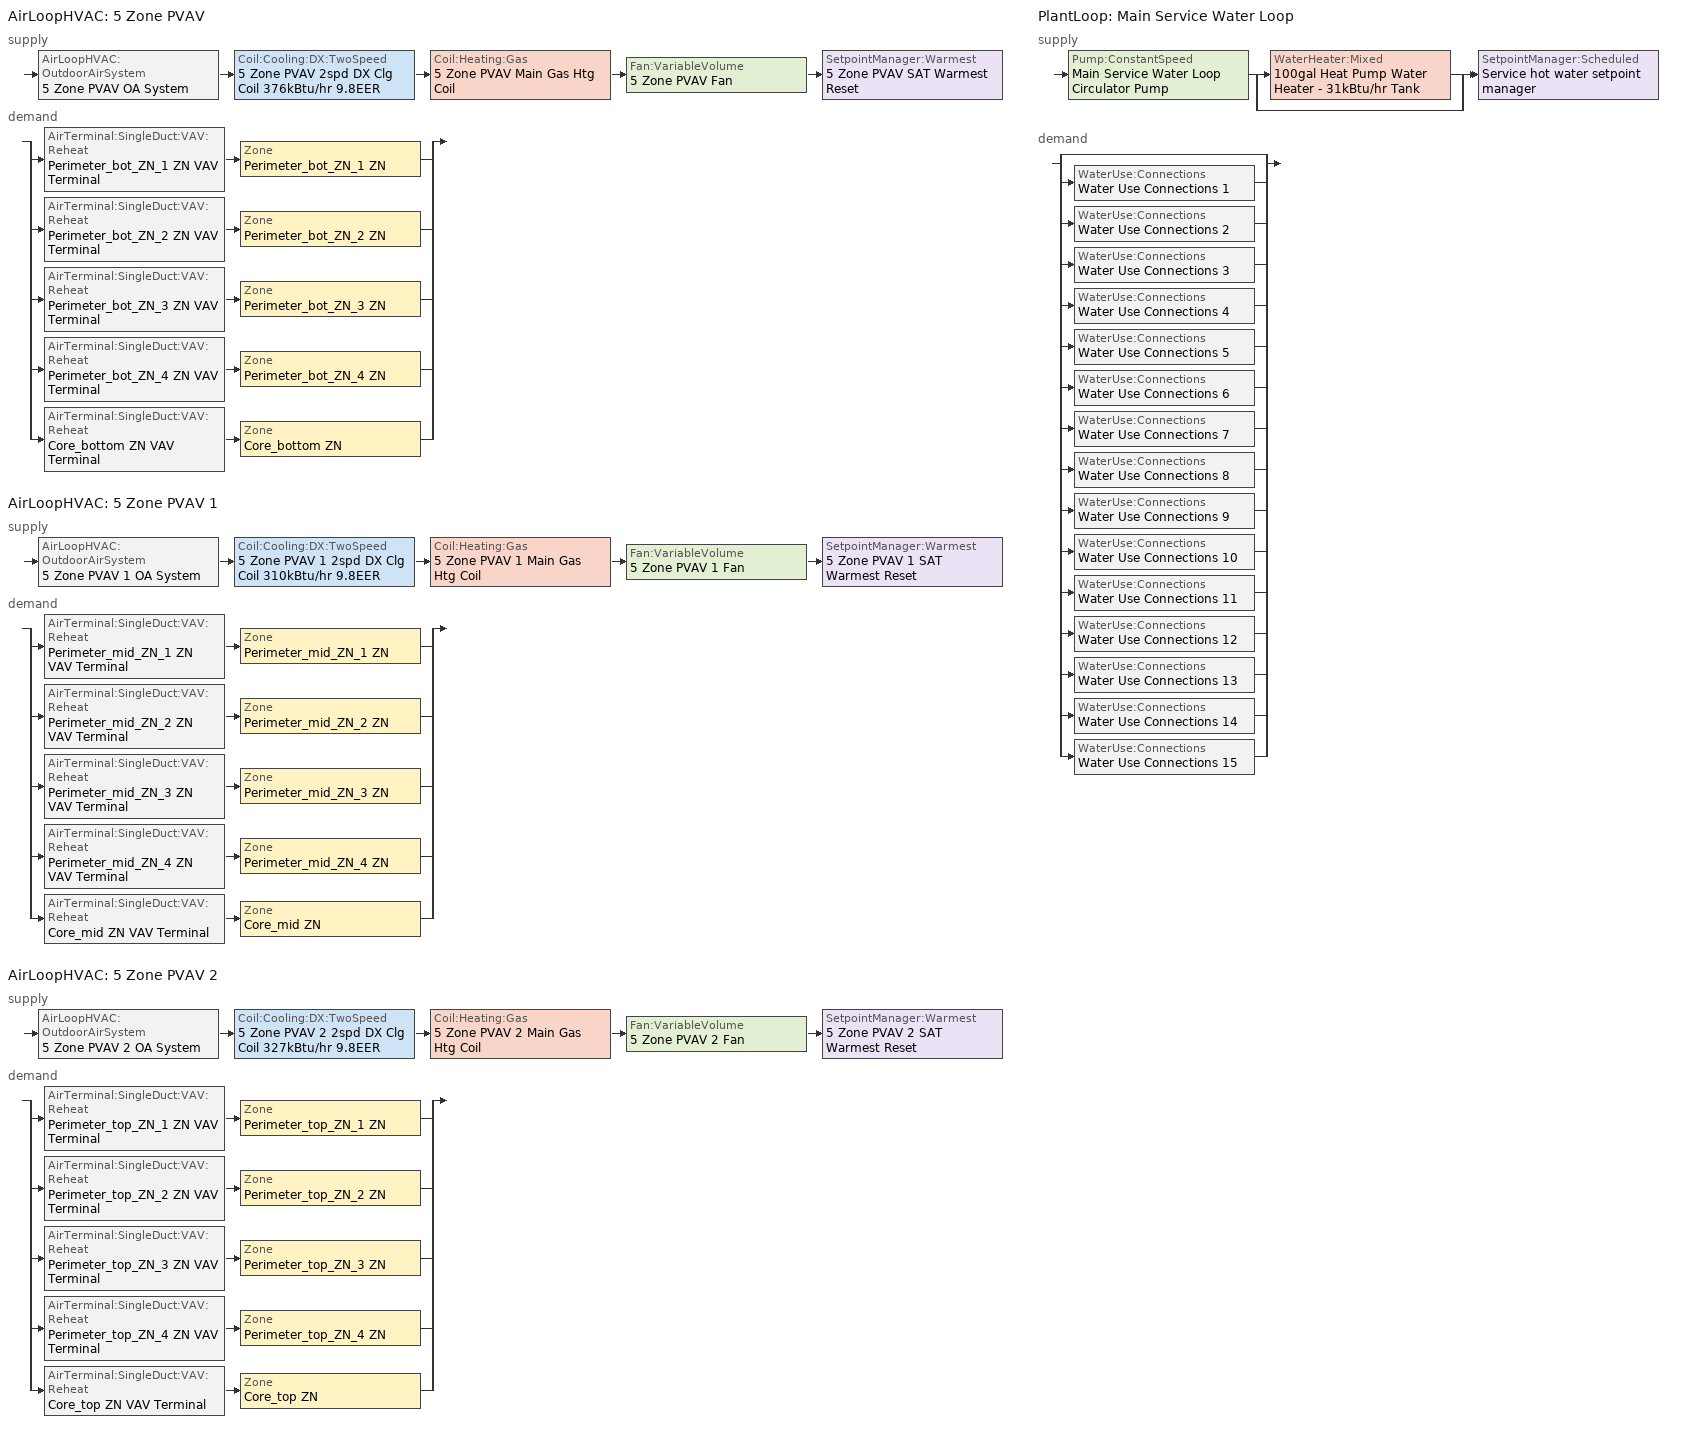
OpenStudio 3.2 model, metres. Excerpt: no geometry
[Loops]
AirLoopHVAC '5 Zone PVAV'
 supply: AirLoopHVAC:OutdoorAirSystem '5 Zone PVAV OA System' > Coil:Cooling:DX:TwoSpeed '5 Zone PVAV 2spd DX Clg Coil 376kBtu/hr 9.8EER' > Coil:Heating:Gas '5 Zone PVAV Main Gas Htg Coil' > Fan:VariableVolume '5 Zone PVAV Fan' > SetpointManager:Warmest '5 Zone PVAV SAT Warmest Reset'
 demand: split
  | AirTerminal:SingleDuct:VAV:Reheat 'Perimeter_bot_ZN_1 ZN VAV Terminal' > Zone 'Perimeter_bot_ZN_1 ZN'
  | AirTerminal:SingleDuct:VAV:Reheat 'Perimeter_bot_ZN_2 ZN VAV Terminal' > Zone 'Perimeter_bot_ZN_2 ZN'
  | AirTerminal:SingleDuct:VAV:Reheat 'Perimeter_bot_ZN_3 ZN VAV Terminal' > Zone 'Perimeter_bot_ZN_3 ZN'
  | AirTerminal:SingleDuct:VAV:Reheat 'Perimeter_bot_ZN_4 ZN VAV Terminal' > Zone 'Perimeter_bot_ZN_4 ZN'
  | AirTerminal:SingleDuct:VAV:Reheat 'Core_bottom ZN VAV Terminal' > Zone 'Core_bottom ZN'
AirLoopHVAC '5 Zone PVAV 1'
 supply: AirLoopHVAC:OutdoorAirSystem '5 Zone PVAV 1 OA System' > Coil:Cooling:DX:TwoSpeed '5 Zone PVAV 1 2spd DX Clg Coil 310kBtu/hr 9.8EER' > Coil:Heating:Gas '5 Zone PVAV 1 Main Gas Htg Coil' > Fan:VariableVolume '5 Zone PVAV 1 Fan' > SetpointManager:Warmest '5 Zone PVAV 1 SAT Warmest Reset'
 demand: split
  | AirTerminal:SingleDuct:VAV:Reheat 'Perimeter_mid_ZN_1 ZN VAV Terminal' > Zone 'Perimeter_mid_ZN_1 ZN'
  | AirTerminal:SingleDuct:VAV:Reheat 'Perimeter_mid_ZN_2 ZN VAV Terminal' > Zone 'Perimeter_mid_ZN_2 ZN'
  | AirTerminal:SingleDuct:VAV:Reheat 'Perimeter_mid_ZN_3 ZN VAV Terminal' > Zone 'Perimeter_mid_ZN_3 ZN'
  | AirTerminal:SingleDuct:VAV:Reheat 'Perimeter_mid_ZN_4 ZN VAV Terminal' > Zone 'Perimeter_mid_ZN_4 ZN'
  | AirTerminal:SingleDuct:VAV:Reheat 'Core_mid ZN VAV Terminal' > Zone 'Core_mid ZN'
AirLoopHVAC '5 Zone PVAV 2'
 supply: AirLoopHVAC:OutdoorAirSystem '5 Zone PVAV 2 OA System' > Coil:Cooling:DX:TwoSpeed '5 Zone PVAV 2 2spd DX Clg Coil 327kBtu/hr 9.8EER' > Coil:Heating:Gas '5 Zone PVAV 2 Main Gas Htg Coil' > Fan:VariableVolume '5 Zone PVAV 2 Fan' > SetpointManager:Warmest '5 Zone PVAV 2 SAT Warmest Reset'
 demand: split
  | AirTerminal:SingleDuct:VAV:Reheat 'Perimeter_top_ZN_1 ZN VAV Terminal' > Zone 'Perimeter_top_ZN_1 ZN'
  | AirTerminal:SingleDuct:VAV:Reheat 'Perimeter_top_ZN_2 ZN VAV Terminal' > Zone 'Perimeter_top_ZN_2 ZN'
  | AirTerminal:SingleDuct:VAV:Reheat 'Perimeter_top_ZN_3 ZN VAV Terminal' > Zone 'Perimeter_top_ZN_3 ZN'
  | AirTerminal:SingleDuct:VAV:Reheat 'Perimeter_top_ZN_4 ZN VAV Terminal' > Zone 'Perimeter_top_ZN_4 ZN'
  | AirTerminal:SingleDuct:VAV:Reheat 'Core_top ZN VAV Terminal' > Zone 'Core_top ZN'
PlantLoop 'Main Service Water Loop'
 supply: Pump:ConstantSpeed 'Main Service Water Loop Circulator Pump' > split
  | WaterHeater:Mixed '100gal Heat Pump Water Heater - 31kBtu/hr Tank'
  | bypass
  join > SetpointManager:Scheduled 'Service hot water setpoint manager'
 demand: split
  | bypass
  | WaterUse:Connections 'Water Use Connections 1'
  | WaterUse:Connections 'Water Use Connections 2'
  | WaterUse:Connections 'Water Use Connections 3'
  | WaterUse:Connections 'Water Use Connections 4'
  | WaterUse:Connections 'Water Use Connections 5'
  | WaterUse:Connections 'Water Use Connections 6'
  | WaterUse:Connections 'Water Use Connections 7'
  | WaterUse:Connections 'Water Use Connections 8'
  | WaterUse:Connections 'Water Use Connections 9'
  | WaterUse:Connections 'Water Use Connections 10'
  | WaterUse:Connections 'Water Use Connections 11'
  | WaterUse:Connections 'Water Use Connections 12'
  | WaterUse:Connections 'Water Use Connections 13'
  | WaterUse:Connections 'Water Use Connections 14'
  | WaterUse:Connections 'Water Use Connections 15'
[Sizing:Zone] Zone Cooling Design Supply Air Temperature Input Method=SupplyAirTemperature; Zone Cooling Design Supply Air Temperature {C}=12.7778; Zone Cooling Design Supply Air Temperature Difference {deltaC}=11.11; Zone Heating Design Supply Air Temperature Input Method=SupplyAirTemperature; Zone Heating Design Supply Air Temperature {C}=50; Zone Heating Design Supply Air Temperature Difference {deltaC}=11.11; Zone Cooling Design Supply Air Humidity Ratio {kg-H2O/kg-air}=0.0085; Zone Heating Design Supply Air Humidity Ratio {kg-H2O/kg-air}=0.008; Cooling Design Air Flow Method=DesignDay; Heating Design Air Flow Method=DesignDay; Account for Dedicated Outdoor Air System=No; Dedicated Outdoor Air System Control Strategy=NeutralSupplyAir; Dedicated Outdoor Air Low Setpoint Temperature for Design {C}=autosize; Dedicated Outdoor Air High Setpoint Temperature for Design {C}=autosize
Core_bottom ZN; Core_mid ZN; Core_top ZN; Perimeter_bot_ZN_1 ZN; Perimeter_bot_ZN_2 ZN; Perimeter_bot_ZN_3 ZN; Perimeter_bot_ZN_4 ZN; Perimeter_mid_ZN_1 ZN; Perimeter_mid_ZN_2 ZN; Perimeter_mid_ZN_3 ZN; Perimeter_mid_ZN_4 ZN; Perimeter_top_ZN_1 ZN; Perimeter_top_ZN_2 ZN; Perimeter_top_ZN_3 ZN; Perimeter_top_ZN_4 ZN
[Zone equipment]
Core_bottom ZN: Core_bottom ZN VAV Terminal, 100gal Heat Pump Water Heater - 31kBtu/hr
Core_mid ZN: Core_mid ZN VAV Terminal
Core_top ZN: Core_top ZN VAV Terminal
Perimeter_bot_ZN_1 ZN: Perimeter_bot_ZN_1 ZN VAV Terminal
Perimeter_bot_ZN_2 ZN: Perimeter_bot_ZN_2 ZN VAV Terminal
Perimeter_bot_ZN_3 ZN: Perimeter_bot_ZN_3 ZN VAV Terminal
Perimeter_bot_ZN_4 ZN: Perimeter_bot_ZN_4 ZN VAV Terminal
Perimeter_mid_ZN_1 ZN: Perimeter_mid_ZN_1 ZN VAV Terminal
Perimeter_mid_ZN_2 ZN: Perimeter_mid_ZN_2 ZN VAV Terminal
Perimeter_mid_ZN_3 ZN: Perimeter_mid_ZN_3 ZN VAV Terminal
Perimeter_mid_ZN_4 ZN: Perimeter_mid_ZN_4 ZN VAV Terminal
Perimeter_top_ZN_1 ZN: Perimeter_top_ZN_1 ZN VAV Terminal
Perimeter_top_ZN_2 ZN: Perimeter_top_ZN_2 ZN VAV Terminal
Perimeter_top_ZN_3 ZN: Perimeter_top_ZN_3 ZN VAV Terminal
Perimeter_top_ZN_4 ZN: Perimeter_top_ZN_4 ZN VAV Terminal
[AirLoopHVAC] Availability Schedule=OfficeMedium HVACOperationSchd; Design Supply Air Flow Rate {m3/s}=autosize; Design Return Air Flow Fraction of Supply Air Flow=1
5 Zone PVAV; 5 Zone PVAV 1; 5 Zone PVAV 2
[Sizing:System] Type of Load to Size On=Sensible; Design Outdoor Air Flow Rate {m3/s}=1.19517; Central Heating Maximum System Air Flow Ratio=0.3; Preheat Design Temperature {C}=7.22222; Preheat Design Humidity Ratio {kg-H2O/kg-Air}=0.008; Precool Design Temperature {C}=12.7778; Precool Design Humidity Ratio {kg-H2O/kg-Air}=0.008; Central Cooling Design Supply Air Temperature {C}=12.7778; Central Heating Design Supply Air Temperature {C}=12.7778; Sizing Option=Coincident; 100% Outdoor Air in Cooling=No; 100% Outdoor Air in Heating=No; Central Cooling Design Supply Air Humidity Ratio {kg-H2O/kg-Air}=0.0085; Central Heating Design Supply Air Humidity Ratio {kg-H2O/kg-Air}=0.008; Cooling Design Air Flow Method=DesignDay; Cooling Design Air Flow Rate {m3/s}=0; Heating Design Air Flow Method=DesignDay; Heating Design Air Flow Rate {m3/s}=0; System Outdoor Air Method=ZoneSum; Zone Maximum Outdoor Air Fraction=1; Cooling Supply Air Flow Rate Per Floor Area {m3/s-m2}=0.00996765; Cooling Fraction of Autosized Cooling Supply Air Flow Rate=1; Cooling Supply Air Flow Rate Per Unit Cooling Capacity {m3/s-W}=3.94755e-05; Heating Supply Air Flow Rate Per Floor Area {m3/s-m2}=0.00996765; Heating Fraction of Autosized Heating Supply Air Flow Rate=1; Heating Fraction of Autosized Cooling Supply Air Flow Rate=1; Heating Supply Air Flow Rate Per Unit Heating Capacity {m3/s-W}=3.15882e-05; Cooling Design Capacity Method=CoolingDesignCapacity; Cooling Design Capacity {W}=autosize; Cooling Design Capacity Per Floor Area {W/m2}=234.7; Fraction of Autosized Cooling Design Capacity=1; Heating Design Capacity Method=HeatingDesignCapacity; Heating Design Capacity {W}=autosize; Heating Design Capacity Per Floor Area {W/m2}=157; Fraction of Autosized Heating Design Capacity=1; Central Cooling Capacity Control Method=OnOff
5 Zone PVAV; 5 Zone PVAV 1; 5 Zone PVAV 2
[Fan:VariableVolume] Availability Schedule=Always On Discrete; Pressure Rise {Pa}=1389.92; Maximum Flow Rate {m3/s}=Autosize; Fan Power Minimum Flow Rate Input Method=Fraction; Fan Power Minimum Flow Fraction=0.25; Fan Power Minimum Air Flow Rate {m3/s}=0; Motor In Airstream Fraction=1; Fan Power Coefficient 1=0.04076; Fan Power Coefficient 2=0.0881; Fan Power Coefficient 3=-0.0729; Fan Power Coefficient 4=0.9437; Fan Power Coefficient 5=0
Name | Fan Total Efficiency | Motor Efficiency
5 Zone PVAV Fan | 0.6045 | 0.93
5 Zone PVAV 1 Fan; 5 Zone PVAV 2 Fan | 0.6006 | 0.924
[Coil:Heating:Gas] Availability Schedule=Always On Discrete; Gas Burner Efficiency=0.8; Nominal Capacity {W}=AutoSize; Parasitic Electric Load {W}=0; Parasitic Gas Load {W}=0
5 Zone PVAV Main Gas Htg Coil; 5 Zone PVAV 1 Main Gas Htg Coil; 5 Zone PVAV 2 Main Gas Htg Coil
[Coil:Cooling:DX:TwoSpeed] Availability Schedule=Always On Discrete; Rated High Speed Total Cooling Capacity {W}=Autosize; Rated High Speed Sensible Heat Ratio=Autosize; Rated High Speed COP {W/W}=3.39929; Rated High Speed Air Flow Rate {m3/s}=Autosize; Unit Internal Static Air Pressure {Pa}=773.3; Total Cooling Capacity Function of Temperature Curve=PSZ-AC_CoolCLennoxStandard10Ton_TGA120S2B_CapFT; Total Cooling Capacity Function of Flow Fraction Curve=AHU-1_CoolCStandard10Ton_CapFF; Energy Input Ratio Function of Temperature Curve=PSZ-AC_CoolCStandard10Ton_EIRFT; Energy Input Ratio Function of Flow Fraction Curve=CoolCLennoxStandard10Ton_TGA120S2B_EIRFFF; Part Load Fraction Correlation Curve=PSZ-AC_CoolCLennoxStandard10Ton_TGA120S2B_PLR; Rated Low Speed Total Cooling Capacity {W}=Autosize; Rated Low Speed Sensible Heat Ratio=0.69; Rated Low Speed COP {W/W}=3.39929; Low Speed Total Cooling Capacity Function of Temperature Curve=PSZ-AC_CoolCLennoxStandard10Ton_TGA120S2B_CapFT; Low Speed Energy Input Ratio Function of Temperature Curve=PSZ-AC_CoolCStandard10Ton_EIRFT; Condenser Type=AirCooled; Minimum Outdoor Dry-Bulb Temperature for Compressor Operation {C}=-25; High Speed Evaporative Condenser Effectiveness=0; High Speed Evaporative Condenser Air Flow Rate {m3/s}=Autosize; High Speed Evaporative Condenser Pump Rated Power Consumption {W}=Autosize; Low Speed Evaporative Condenser Effectiveness=0; Low Speed Evaporative Condenser Air Flow Rate {m3/s}=Autosize; Low Speed Evaporative Condenser Pump Rated Power Consumption {W}=Autosize; Basin Heater Capacity {W/K}=10; Basin Heater Setpoint Temperature {C}=2
5 Zone PVAV 2spd DX Clg Coil 376kBtu/hr 9.8EER; 5 Zone PVAV 1 2spd DX Clg Coil 310kBtu/hr 9.8EER; 5 Zone PVAV 2 2spd DX Clg Coil 327kBtu/hr 9.8EER
[Controller:OutdoorAir] Minimum Outdoor Air Flow Rate {m3/s}=0; Maximum Outdoor Air Flow Rate {m3/s}=Autosize; Economizer Control Type=DifferentialDryBulb; Economizer Control Action Type=ModulateFlow; Lockout Type=LockoutWithHeating; Minimum Limit Type=FixedMinimum; Minimum Outdoor Air Schedule=OfficeMedium MinOA_MotorizedDamper_Sched; High Humidity Control=No; Heat Recovery Bypass Control Type=BypassWhenWithinEconomizerLimits
Name | Controller Mechanical Ventilation
Controller Outdoor Air 1 | 5 Zone PVAV Ventilation Controller
Controller Outdoor Air 2 | 5 Zone PVAV 1 Ventilation Controller
Controller Outdoor Air 3 | 5 Zone PVAV 2 Ventilation Controller
[Controller:MechanicalVentilation] Availability Schedule=OfficeMedium MinOA_MotorizedDamper_Sched; System Outdoor Air Method=VentilationRateProcedure
5 Zone PVAV Ventilation Controller; 5 Zone PVAV 1 Ventilation Controller; 5 Zone PVAV 2 Ventilation Controller
[AirLoopHVAC:OutdoorAirSystem]
Name | Controller
5 Zone PVAV OA System | Controller Outdoor Air 1
5 Zone PVAV 1 OA System | Controller Outdoor Air 2
5 Zone PVAV 2 OA System | Controller Outdoor Air 3
[Coil:Heating:Electric] Availability Schedule=Always On Discrete; Efficiency=1
Perimeter_bot_ZN_1 ZN Electric Reheat Coil; Perimeter_bot_ZN_2 ZN Electric Reheat Coil; Perimeter_bot_ZN_3 ZN Electric Reheat Coil; Perimeter_bot_ZN_4 ZN Electric Reheat Coil; Core_bottom ZN Electric Reheat Coil; Perimeter_mid_ZN_1 ZN Electric Reheat Coil; Perimeter_mid_ZN_2 ZN Electric Reheat Coil; Perimeter_mid_ZN_3 ZN Electric Reheat Coil; Perimeter_mid_ZN_4 ZN Electric Reheat Coil; Core_mid ZN Electric Reheat Coil; Perimeter_top_ZN_1 ZN Electric Reheat Coil; Perimeter_top_ZN_2 ZN Electric Reheat Coil; Perimeter_top_ZN_3 ZN Electric Reheat Coil; Perimeter_top_ZN_4 ZN Electric Reheat Coil; Core_top ZN Electric Reheat Coil
[AirTerminal:SingleDuct:VAV:Reheat] Availability Schedule=Always On Discrete; Maximum Air Flow Rate {m3/s}=AutoSize; Zone Minimum Air Flow Input Method=Constant; Fixed Minimum Air Flow Rate {m3/s}=0; Maximum Hot Water or Steam Flow Rate {m3/s}=AutoSize; Minimum Hot Water or Steam Flow Rate {m3/s}=0; Convergence Tolerance=0.001; Damper Heating Action=Normal; Maximum Flow per Zone Floor Area During Reheat {m3/s-m2}=AutoSize; Maximum Flow Fraction During Reheat=AutoSize; Maximum Reheat Air Temperature {C}=50; Control For Outdoor Air=No
Name | Constant Minimum Air Flow Fraction | Reheat Coil
Perimeter_bot_ZN_1 ZN VAV Terminal | 0.202681 | Perimeter_bot_ZN_1 ZN Electric Reheat Coil
Perimeter_bot_ZN_2 ZN VAV Terminal | 0.2 | Perimeter_bot_ZN_2 ZN Electric Reheat Coil
Perimeter_bot_ZN_3 ZN VAV Terminal | 0.300661 | Perimeter_bot_ZN_3 ZN Electric Reheat Coil
Perimeter_bot_ZN_4 ZN VAV Terminal | 0.2 | Perimeter_bot_ZN_4 ZN Electric Reheat Coil
Core_bottom ZN VAV Terminal | 0.214608 | Core_bottom ZN Electric Reheat Coil
Perimeter_mid_ZN_1 ZN VAV Terminal | 0.210789 | Perimeter_mid_ZN_1 ZN Electric Reheat Coil
Perimeter_mid_ZN_2 ZN VAV Terminal | 0.210789 | Perimeter_mid_ZN_2 ZN Electric Reheat Coil
Perimeter_mid_ZN_3 ZN VAV Terminal | 0.210789 | Perimeter_mid_ZN_3 ZN Electric Reheat Coil
Perimeter_mid_ZN_4 ZN VAV Terminal | 0.210789 | Perimeter_mid_ZN_4 ZN Electric Reheat Coil
Core_mid ZN VAV Terminal | 0.210789 | Core_mid ZN Electric Reheat Coil
Perimeter_top_ZN_1 ZN VAV Terminal | 0.20642 | Perimeter_top_ZN_1 ZN Electric Reheat Coil
Perimeter_top_ZN_2 ZN VAV Terminal | 0.20642 | Perimeter_top_ZN_2 ZN Electric Reheat Coil
Perimeter_top_ZN_3 ZN VAV Terminal | 0.20642 | Perimeter_top_ZN_3 ZN Electric Reheat Coil
Perimeter_top_ZN_4 ZN VAV Terminal | 0.20642 | Perimeter_top_ZN_4 ZN Electric Reheat Coil
Core_top ZN VAV Terminal | 0.20642 | Core_top ZN Electric Reheat Coil
[PlantLoop]
Main Service Water Loop: Glycol Concentration=0; Maximum Loop Temperature {C}=60; Minimum Loop Temperature {C}=10; Plant Loop Volume {m3}=Autocalculate; Load Distribution Scheme=Optimal
[Sizing:Plant]
Main Service Water Loop: Loop Type=Heating; Design Loop Exit Temperature {C}=60; Loop Design Temperature Difference {deltaC}=5; Sizing Option=NonCoincident; Zone Timesteps in Averaging Window=1; Coincident Sizing Factor Mode=None
[SetpointManager:Scheduled]
Service hot water setpoint manager: Control Variable=Temperature; Schedule=Service Water Loop Temp - 140F; Setpoint Node or NodeList=Main Service Water Loop Supply Outlet Node
[Pump:ConstantSpeed]
Main Service Water Loop Circulator Pump: Rated Flow Rate {m3/s}=autosize; Rated Pump Head {Pa}=29891; Rated Power Consumption {W}=autosize; Motor Efficiency=0.855; Fraction of Motor Inefficiencies to Fluid Stream=0; Pump Control Type=Intermittent; Design Power Sizing Method=PowerPerFlowPerPressure; Design Electric Power per Unit Flow Rate {W/(m3/s)}=348701.1; Design Shaft Power per Unit Flow Rate per Unit Head {W-s/m3-Pa}=1.28205
[WaterUse:Connections]
Name | Water Use Equipment Name 1
Water Use Connections 1 | Core_bottom Service Water Use 0.17gpm
Water Use Connections 2 | Core_mid Service Water Use 0.17gpm
Water Use Connections 3 | Core_top Service Water Use 0.17gpm
Water Use Connections 4 | Perimeter_bot_ZN_1 Service Water Use 0.04gpm
Water Use Connections 5 | Perimeter_bot_ZN_2 Service Water Use 0.02gpm
Water Use Connections 6 | Perimeter_bot_ZN_3 Service Water Use 0.04gpm
Water Use Connections 7 | Perimeter_bot_ZN_4 Service Water Use 0.02gpm
Water Use Connections 8 | Perimeter_mid_ZN_1 Service Water Use 0.04gpm
Water Use Connections 9 | Perimeter_mid_ZN_2 Service Water Use 0.02gpm
Water Use Connections 10 | Perimeter_mid_ZN_3 Service Water Use 0.04gpm
Water Use Connections 11 | Perimeter_mid_ZN_4 Service Water Use 0.02gpm
Water Use Connections 12 | Perimeter_top_ZN_1 Service Water Use 0.04gpm
Water Use Connections 13 | Perimeter_top_ZN_2 Service Water Use 0.02gpm
Water Use Connections 14 | Perimeter_top_ZN_3 Service Water Use 0.04gpm
Water Use Connections 15 | Perimeter_top_ZN_4 Service Water Use 0.02gpm
[WaterUse:Equipment:Definition] Sensible Fraction Schedule=Fraction Sensible - 0.2; Latent Fraction Schedule=Fraction Latent - 0.05
Name | Peak Flow Rate {m3/s} | Target Temperature Schedule
Core_bottom Service Water Use Def 0.17gpm | 1.05864e-05 | Mixed Water At Faucet Temp - 140F
Core_mid Service Water Use Def 0.17gpm | 1.05864e-05 | Mixed Water At Faucet Temp - 140F 1
Core_top Service Water Use Def 0.17gpm | 1.05864e-05 | Mixed Water At Faucet Temp - 140F 2
Perimeter_bot_ZN_1 Service Water Use Def 0.04gpm | 2.23171e-06 | Mixed Water At Faucet Temp - 140F 3
Perimeter_bot_ZN_2 Service Water Use Def 0.02gpm | 1.41286e-06 | Mixed Water At Faucet Temp - 140F 4
Perimeter_bot_ZN_3 Service Water Use Def 0.04gpm | 2.23171e-06 | Mixed Water At Faucet Temp - 140F 5
Perimeter_bot_ZN_4 Service Water Use Def 0.02gpm | 1.41277e-06 | Mixed Water At Faucet Temp - 140F 6
Perimeter_mid_ZN_1 Service Water Use Def 0.04gpm | 2.23171e-06 | Mixed Water At Faucet Temp - 140F 7
Perimeter_mid_ZN_2 Service Water Use Def 0.02gpm | 1.41286e-06 | Mixed Water At Faucet Temp - 140F 8
Perimeter_mid_ZN_3 Service Water Use Def 0.04gpm | 2.23171e-06 | Mixed Water At Faucet Temp - 140F 9
Perimeter_mid_ZN_4 Service Water Use Def 0.02gpm | 1.41277e-06 | Mixed Water At Faucet Temp - 140F 10
Perimeter_top_ZN_1 Service Water Use Def 0.04gpm | 2.23171e-06 | Mixed Water At Faucet Temp - 140F 11
Perimeter_top_ZN_2 Service Water Use Def 0.02gpm | 1.41286e-06 | Mixed Water At Faucet Temp - 140F 12
Perimeter_top_ZN_3 Service Water Use Def 0.04gpm | 2.23171e-06 | Mixed Water At Faucet Temp - 140F 13
Perimeter_top_ZN_4 Service Water Use Def 0.02gpm | 1.41277e-06 | Mixed Water At Faucet Temp - 140F 14
[WaterUse:Equipment] Flow Rate Fraction Schedule=OfficeMedium BLDG_SWH_SCH
Name | Water Use Equipment Definition
Core_bottom Service Water Use 0.17gpm | Core_bottom Service Water Use Def 0.17gpm
Core_mid Service Water Use 0.17gpm | Core_mid Service Water Use Def 0.17gpm
Core_top Service Water Use 0.17gpm | Core_top Service Water Use Def 0.17gpm
Perimeter_bot_ZN_1 Service Water Use 0.04gpm | Perimeter_bot_ZN_1 Service Water Use Def 0.04gpm
Perimeter_bot_ZN_2 Service Water Use 0.02gpm | Perimeter_bot_ZN_2 Service Water Use Def 0.02gpm
Perimeter_bot_ZN_3 Service Water Use 0.04gpm | Perimeter_bot_ZN_3 Service Water Use Def 0.04gpm
Perimeter_bot_ZN_4 Service Water Use 0.02gpm | Perimeter_bot_ZN_4 Service Water Use Def 0.02gpm
Perimeter_mid_ZN_1 Service Water Use 0.04gpm | Perimeter_mid_ZN_1 Service Water Use Def 0.04gpm
Perimeter_mid_ZN_2 Service Water Use 0.02gpm | Perimeter_mid_ZN_2 Service Water Use Def 0.02gpm
Perimeter_mid_ZN_3 Service Water Use 0.04gpm | Perimeter_mid_ZN_3 Service Water Use Def 0.04gpm
Perimeter_mid_ZN_4 Service Water Use 0.02gpm | Perimeter_mid_ZN_4 Service Water Use Def 0.02gpm
Perimeter_top_ZN_1 Service Water Use 0.04gpm | Perimeter_top_ZN_1 Service Water Use Def 0.04gpm
Perimeter_top_ZN_2 Service Water Use 0.02gpm | Perimeter_top_ZN_2 Service Water Use Def 0.02gpm
Perimeter_top_ZN_3 Service Water Use 0.04gpm | Perimeter_top_ZN_3 Service Water Use Def 0.04gpm
Perimeter_top_ZN_4 Service Water Use 0.02gpm | Perimeter_top_ZN_4 Service Water Use Def 0.02gpm
[SetpointManager:Warmest] Control Variable=Temperature; Minimum Setpoint Temperature {C}=12.7778; Maximum Setpoint Temperature {C}=15.5556; Strategy=MaximumTemperature
Name | Setpoint Node or NodeList
5 Zone PVAV SAT Warmest Reset | 5 Zone PVAV Supply Outlet Node
5 Zone PVAV 1 SAT Warmest Reset | 5 Zone PVAV 1 Supply Outlet Node
5 Zone PVAV 2 SAT Warmest Reset | 5 Zone PVAV 2 Supply Outlet Node
[WaterHeater:HeatPump]
100gal Heat Pump Water Heater - 31kBtu/hr: Compressor Setpoint Temperature Schedule=Heat Pump Heating Temperature Setpoint; Dead Band Temperature Difference {deltaC}=2.77778; Condenser Water Flow Rate {m3/s}=autosize; Evaporator Air Flow Rate {m3/s}=autosize; Inlet Air Configuration=ZoneAirOnly; Inlet Air Temperature Schedule=Schedule Ruleset 5; Inlet Air Humidity Schedule=Schedule Ruleset 6; Tank=100gal Heat Pump Water Heater - 31kBtu/hr Tank; DX Coil=100gal Heat Pump Water Heater - 31kBtu/hr Coil; Minimum Inlet Air Temperature for Compressor Operation {C}=10; Maximum Inlet Air Temperature for Compressor Operation {C}=48.89; Compressor Location=Zone; Compressor Ambient Temperature Schedule=Schedule Ruleset 7; Fan=100gal Heat Pump Water Heater - 31kBtu/hr Fan; Fan Placement=DrawThrough; On Cycle Parasitic Electric Load {W}=0; Off Cycle Parasitic Electric Load {W}=0; Parasitic Heat Rejection Location=Outdoors; Inlet Air Mixer Schedule=Schedule Ruleset 4; Control Sensor Location In Stratified Tank=Heater1
[Coil:WaterHeating:AirToWaterHeatPump]
100gal Heat Pump Water Heater - 31kBtu/hr Coil: Rated Heating Capacity {W}=9156.25; Rated COP {W/W}=3.2; Rated Sensible Heat Ratio=0.88; Rated Evaporator Inlet Air Dry-Bulb Temperature {C}=19.7222; Rated Evaporator Inlet Air Wet-Bulb Temperature {C}=13.57; Rated Condenser Inlet Water Temperature {C}=55.72; Rated Evaporator Air Flow Rate {m3/s}=autosize; Rated Condenser Water Flow Rate {m3/s}=autosize; Evaporator Fan Power Included in Rated COP=Yes; Condenser Pump Power Included in Rated COP=No; Condenser Pump Heat Included in Rated Heating Capacity and Rated COP=No; Condenser Water Pump Power {W}=150; Fraction of Condenser Pump Heat to Water=0.1; Crankcase Heater Capacity {W}=100; Maximum Ambient Temperature for Crankcase Heater Operation {C}=0; Evaporator Air Temperature Type for Curve Objects=WetBulbTemperature; Heating Capacity Function of Temperature Curve=HPWH-Cap-fT; Heating Capacity Function of Air Flow Fraction Curve=Curve Quadratic 1; Heating Capacity Function of Water Flow Fraction Curve=Curve Quadratic 2; Heating COP Function of Temperature Curve=HPWH-COP-fT; Heating COP Function of Air Flow Fraction Curve=Curve Quadratic 3; Heating COP Function of Water Flow Fraction Curve=Curve Quadratic 4; Part Load Fraction Correlation Curve=Curve Quadratic 5
[WaterHeater:Mixed]
100gal Heat Pump Water Heater - 31kBtu/hr Tank: Tank Volume {m3}=0.340687; Setpoint Temperature Schedule=Tank Electric Heater Setpoint; Deadband Temperature Difference {deltaC}=3.89; Maximum Temperature Limit {C}=90; Heater Control Type=Cycle; Heater Maximum Capacity {W}=29300; Heater Fuel Type=Electricity; Heater Thermal Efficiency=1; Off Cycle Parasitic Fuel Consumption Rate {W}=3; Off Cycle Parasitic Fuel Type=Electricity; Off Cycle Parasitic Heat Fraction to Tank=0.8; On Cycle Parasitic Fuel Consumption Rate {W}=3; On Cycle Parasitic Fuel Type=Electricity; Ambient Temperature Indicator=ThermalZone; Ambient Temperature Thermal Zone=Core_bottom ZN; Off Cycle Loss Coefficient to Ambient Temperature {W/K}=6; On Cycle Loss Coefficient to Ambient Temperature {W/K}=6; Use Side Effectiveness=1; Source Side Effectiveness=1; Use Side Design Flow Rate {m3/s}=autosize; Source Side Design Flow Rate {m3/s}=autosize; Indirect Water Heating Recovery Time {hr}=1.5; Source Side Flow Control Mode=IndirectHeatPrimarySetpoint
[WaterHeater:Sizing]
100gal Heat Pump Water Heater - 31kBtu/hr Tank: Design Mode=PeakDraw; Time Storage Can Meet Peak Draw {hr}=0.538503; Time for Tank Recovery {hr}=0; Nominal Tank Volume for Autosizing Plant Connections {m3}=1
[Fan:OnOff]
100gal Heat Pump Water Heater - 31kBtu/hr Fan: Availability Schedule=Always On Discrete; Fan Total Efficiency=0.663995; Pressure Rise {Pa}=65; Maximum Flow Rate {m3/s}=0.0854225; Motor Efficiency=1; Motor In Airstream Fraction=1; Fan Power Ratio Function of Speed Ratio Curve=Fan On Off Power Curve; Fan Efficiency Ratio Function of Speed Ratio Curve=Fan On Off Efficiency Curve
[Schedule:Constant]
Always On Discrete: Value=1
[Schedule:Ruleset]
OfficeMedium HVACOperationSchd: Default Day Schedule=OfficeMedium HVACOperationSchd Default; Summer Design Day Schedule=OfficeMedium HVACOperationSchd Summer Design Day; Winter Design Day Schedule=OfficeMedium HVACOperationSchd Winter Design Day
OfficeMedium MinOA_MotorizedDamper_Sched: Default Day Schedule=OfficeMedium MinOA_MotorizedDamper_Sched Default; Summer Design Day Schedule=OfficeMedium MinOA_MotorizedDamper_Sched Summer Design Day; Winter Design Day Schedule=OfficeMedium MinOA_MotorizedDamper_Sched Winter Design Day
Service Water Loop Temp - 140F: Default Day Schedule=Service Water Loop Temp - 140F Default
Fraction Sensible - 0.2: Default Day Schedule=Fraction Sensible - 0.2 Default
Fraction Latent - 0.05: Default Day Schedule=Fraction Latent - 0.05 Default
Mixed Water At Faucet Temp - 140F: Default Day Schedule=Mixed Water At Faucet Temp - 140F Default
OfficeMedium BLDG_SWH_SCH: Default Day Schedule=OfficeMedium BLDG_SWH_SCH Default; Summer Design Day Schedule=OfficeMedium BLDG_SWH_SCH Summer Design Day; Winter Design Day Schedule=OfficeMedium BLDG_SWH_SCH Winter Design Day
Mixed Water At Faucet Temp - 140F 1: Default Day Schedule=Mixed Water At Faucet Temp - 140F Default 1
Mixed Water At Faucet Temp - 140F 2: Default Day Schedule=Mixed Water At Faucet Temp - 140F Default 2
Mixed Water At Faucet Temp - 140F 3: Default Day Schedule=Mixed Water At Faucet Temp - 140F Default 3
Mixed Water At Faucet Temp - 140F 4: Default Day Schedule=Mixed Water At Faucet Temp - 140F Default 4
Mixed Water At Faucet Temp - 140F 5: Default Day Schedule=Mixed Water At Faucet Temp - 140F Default 5
Mixed Water At Faucet Temp - 140F 6: Default Day Schedule=Mixed Water At Faucet Temp - 140F Default 6
Mixed Water At Faucet Temp - 140F 7: Default Day Schedule=Mixed Water At Faucet Temp - 140F Default 7
Mixed Water At Faucet Temp - 140F 8: Default Day Schedule=Mixed Water At Faucet Temp - 140F Default 8
Mixed Water At Faucet Temp - 140F 9: Default Day Schedule=Mixed Water At Faucet Temp - 140F Default 9
Mixed Water At Faucet Temp - 140F 10: Default Day Schedule=Mixed Water At Faucet Temp - 140F Default 10
Mixed Water At Faucet Temp - 140F 11: Default Day Schedule=Mixed Water At Faucet Temp - 140F Default 11
Mixed Water At Faucet Temp - 140F 12: Default Day Schedule=Mixed Water At Faucet Temp - 140F Default 12
Mixed Water At Faucet Temp - 140F 13: Default Day Schedule=Mixed Water At Faucet Temp - 140F Default 13
Mixed Water At Faucet Temp - 140F 14: Default Day Schedule=Mixed Water At Faucet Temp - 140F Default 14
Tank Electric Heater Setpoint: Default Day Schedule=Tank Electric Heater Setpoint Default
Heat Pump Heating Temperature Setpoint: Default Day Schedule=Heat Pump Heating Temperature Setpoint Default
Schedule Ruleset 4: Default Day Schedule=Schedule Day 4
Schedule Ruleset 5: Default Day Schedule=Schedule Day 6
Schedule Ruleset 6: Default Day Schedule=Schedule Day 7
Schedule Ruleset 7: Default Day Schedule=Schedule Day 9
[Schedule:Day]
OfficeMedium HVACOperationSchd Default; OfficeMedium MinOA_MotorizedDamper_Sched Default: 24, 0, 0
OfficeMedium HVACOperationSchd Summer Design Day; OfficeMedium HVACOperationSchd SmrDsn|Wkdy Day: 6, 0, 0, 22, 0, 1, 24, 0, 0
OfficeMedium HVACOperationSchd Winter Design Day; OfficeMedium HVACOperationSchd WntrDsn|Sat Day: 6, 0, 0, 18, 0, 1, 24, 0, 0
OfficeMedium MinOA_MotorizedDamper_Sched Summer Design Day; OfficeMedium MinOA_MotorizedDamper_Sched SmrDsn|Wkdy Day: 7, 0, 0, 22, 0, 1, 24, 0, 0
OfficeMedium MinOA_MotorizedDamper_Sched Winter Design Day; OfficeMedium MinOA_MotorizedDamper_Sched WntrDsn|Sat Day: 7, 0, 0, 18, 0, 1, 24, 0, 0
Service Water Loop Temp - 140F Default; Mixed Water At Faucet Temp - 140F Default; Mixed Water At Faucet Temp - 140F Default 1; Mixed Water At Faucet Temp - 140F Default 2; Mixed Water At Faucet Temp - 140F Default 3; Mixed Water At Faucet Temp - 140F Default 4; Mixed Water At Faucet Temp - 140F Default 5; Mixed Water At Faucet Temp - 140F Default 6; Mixed Water At Faucet Temp - 140F Default 7; Mixed Water At Faucet Temp - 140F Default 8; Mixed Water At Faucet Temp - 140F Default 9; Mixed Water At Faucet Temp - 140F Default 10; Mixed Water At Faucet Temp - 140F Default 11; Mixed Water At Faucet Temp - 140F Default 12; Mixed Water At Faucet Temp - 140F Default 13; Mixed Water At Faucet Temp - 140F Default 14; Heat Pump Heating Temperature Setpoint Default: 24, 0, 60
Fraction Sensible - 0.2 Default; Schedule Day 4: 24, 0, 0.2
Fraction Latent - 0.05 Default: 24, 0, 0.05
OfficeMedium BLDG_SWH_SCH Default: 6, 0, 0, 11, 0, 0.04, 13, 0, 0.06, 14, 0, 0.09, 15, 0, 0.06, 18, 0, 0.04, 24, 0, 0
OfficeMedium BLDG_SWH_SCH Summer Design Day; OfficeMedium BLDG_SWH_SCH SmrDsn|Wkdy Day: 6, 0, 0, 7, 0, 0.07, 8, 0, 0.19, 9, 0, 0.35, 10, 0, 0.38, 11, 0, 0.39, 12, 0, 0.47, 13, 0, 0.57, 14, 0, 0.54, 15, 0, 0.34, 16, 0, 0.33, 17, 0, 0.44, 18, 0, 0.26, 19, 0, 0.21, 20, 0, 0.15, 21, 0, 0.17, 22, 0, 0.08, 24, 0, 0.05
OfficeMedium BLDG_SWH_SCH Winter Design Day; OfficeMedium BLDG_SWH_SCH WntrDsn|Sat Day: 6, 0, 0, 7, 0, 0.07, 8, 0, 0.11, 9, 0, 0.15, 10, 0, 0.21, 11, 0, 0.19, 12, 0, 0.23, 13, 0, 0.2, 14, 0, 0.19, 15, 0, 0.15, 16, 0, 0.13, 17, 0, 0.14, 19, 0, 0.07, 24, 0, 0
Tank Electric Heater Setpoint Default: 24, 0, 55.2222
Schedule Day 6: 24, 0, 19.7
Schedule Day 7: 24, 0, 0.5
Schedule Day 9: 24, 0, 21
[Schedule:Rule] Date Specification Type=DateRange; Start Month=1; Start Day=1; End Month=12; End Day=31
Name | Schedule Ruleset | Rule Order | Day Schedule | Apply Monday | Apply Tuesday | Apply Wednesday | Apply Thursday | Apply Friday | Apply Saturday
Schedule Rule 15 | OfficeMedium HVACOperationSchd | 1 | OfficeMedium HVACOperationSchd SmrDsn|Wkdy Day | Yes | Yes | Yes | Yes | Yes
Schedule Rule 16 | OfficeMedium HVACOperationSchd | 0 | OfficeMedium HVACOperationSchd WntrDsn|Sat Day |  |  |  |  |  | Yes
Schedule Rule 17 | OfficeMedium MinOA_MotorizedDamper_Sched | 1 | OfficeMedium MinOA_MotorizedDamper_Sched SmrDsn|Wkdy Day | Yes | Yes | Yes | Yes | Yes
Schedule Rule 18 | OfficeMedium MinOA_MotorizedDamper_Sched | 0 | OfficeMedium MinOA_MotorizedDamper_Sched WntrDsn|Sat Day |  |  |  |  |  | Yes
Schedule Rule 25 | OfficeMedium BLDG_SWH_SCH | 1 | OfficeMedium BLDG_SWH_SCH SmrDsn|Wkdy Day | Yes | Yes | Yes | Yes | Yes
Schedule Rule 26 | OfficeMedium BLDG_SWH_SCH | 0 | OfficeMedium BLDG_SWH_SCH WntrDsn|Sat Day |  |  |  |  |  | Yes
[Curve:Biquadratic]
Name | Coefficient1 Constant | Coefficient2 x | Coefficient3 x**2 | Coefficient4 y | Coefficient5 y**2 | Coefficient6 x*y | Minimum Value of x | Maximum Value of x | Minimum Value of y | Maximum Value of y
PSZ-AC_CoolCLennoxStandard10Ton_TGA120S2B_CapFT | 0.42415 | 0.04426 | -0.00042 | 0.00333 | -8e-05 | -0.00021 | 17 | 22 | 29 | 46
PSZ-AC_CoolCStandard10Ton_EIRFT | 1.23649 | -0.02431 | 0.00057 | -0.01434 | 0.00063 | -0.00038 | 17 | 22 | 29 | 46
HPWH-Cap-fT | 0.563 | 0.0437 | 3.9e-05 | 0.0055 | -0.000148 | -0.000145 | 0 | 100 | 0 | 100
HPWH-COP-fT | 1.1332 | 0.063 | -9.79e-05 | -0.00972 | -2.14e-05 | -0.000686 | 0 | 100 | 0 | 100
[Curve:Quadratic]
Name | Coefficient1 Constant | Coefficient2 x | Coefficient3 x**2 | Minimum Value of x | Maximum Value of x
AHU-1_CoolCStandard10Ton_CapFF | 0.77136 | 0.34053 | -0.11088 | 0.75918 | 1.13877
CoolCLennoxStandard10Ton_TGA120S2B_EIRFFF | 1.2055 | -0.32953 | 0.12308 | 0.75918 | 1.13877
PSZ-AC_CoolCLennoxStandard10Ton_TGA120S2B_PLR | 0.771 | 0.229 | 0 | 0 | 1
Curve Quadratic 1; Curve Quadratic 2; Curve Quadratic 3; Curve Quadratic 4 | 1 | 0 | 0 | 0 | 1
Curve Quadratic 5 | 0.75 | 0.25 | 0 | 0 | 1
[Curve:Exponent]
Fan On Off Power Curve: Coefficient1 Constant=1; Coefficient2 Constant=0; Coefficient3 Constant=0; Minimum Value of x=0; Maximum Value of x=1
[Curve:Cubic]
Fan On Off Efficiency Curve: Coefficient1 Constant=1; Coefficient2 x=0; Coefficient3 x**2=0; Coefficient4 x**3=0; Minimum Value of x=0; Maximum Value of x=1
